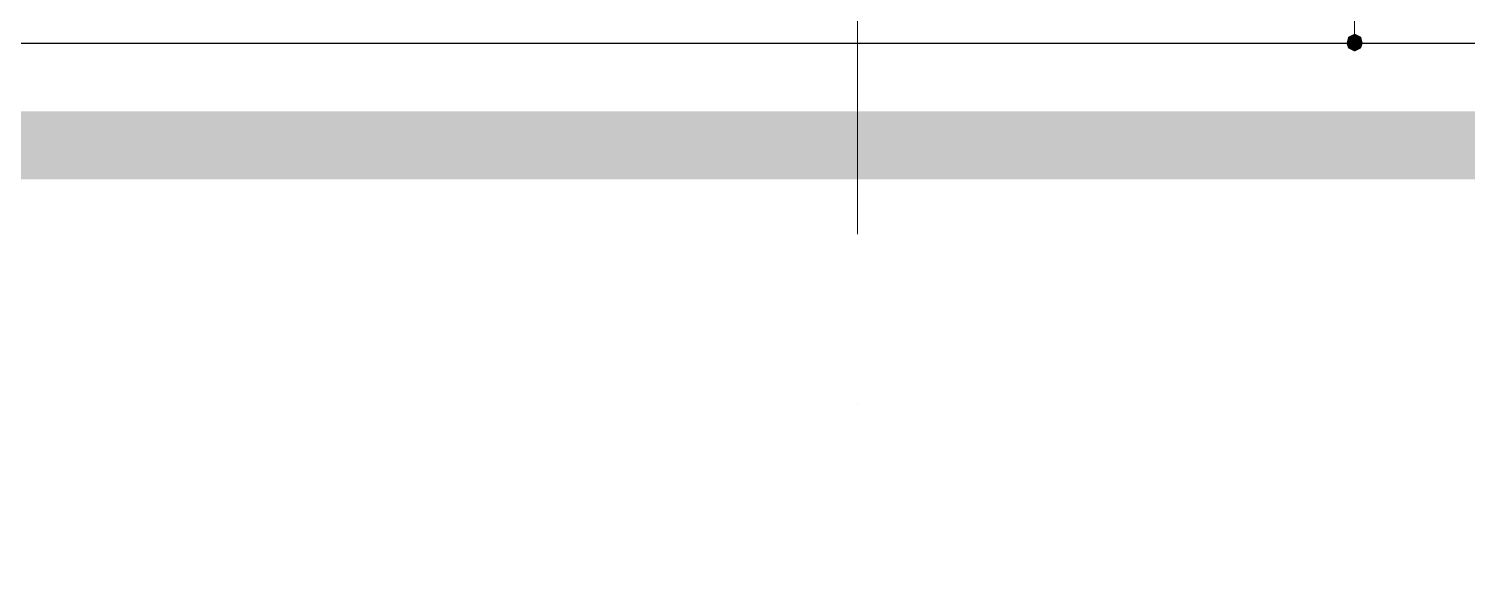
# Model space of a CAD drawing. Header units: millimetres. Extents: x 182 to 575, y -105 to 95.
# Drawn here: x 277.897 to 282.125, y 64.959 to 66.549 of the extents above; entities that cross this region are included whole.
import ezdxf

# ---------------------------------------------------------------- set-up
doc = ezdxf.new("R2010")
doc.units = ezdxf.units.MM
doc.header["$MEASUREMENT"] = 0
doc.layers.add('PDF_Geometry', color=7, linetype='Continuous')
doc.layers.add('PDF_Solid Fills', color=7, linetype='Continuous')

msp = doc.modelspace()

# ---------------------------------------------------------------- hatches: boundary and pattern name
at = {"layer": 'PDF_Solid Fills', "transparency": 33554559}
msp.add_hatch(color=256, dxfattribs=at).paths.add_polyline_path([(281.7945, 66.4824), (281.8135, 66.492), (281.8183, 66.5062), (281.8135, 66.5253), (281.7945, 66.5348), (281.7754, 66.5253), (281.7707, 66.5062), (281.7754, 66.492)])
h = msp.add_hatch(color=256, dxfattribs=at)
h.paths.add_polyline_path([(281.8077, 66.5401), (281.8177, 66.5401), (281.8077, 66.5401)], flags=0)
h.paths.add_polyline_path([(281.8177, 66.5376), (281.8102, 66.5376), (281.8177, 66.5376)], flags=0)
h.paths.add_polyline_path([(281.8127, 66.5326), (281.8177, 66.5326), (281.8127, 66.5326)], flags=0)
h = msp.add_hatch(color=256, dxfattribs=at)
h.paths.add_polyline_path([(281.5952, 66.4776), (281.5677, 66.4776), (281.5952, 66.4776)], flags=0)
h.paths.add_polyline_path([(281.5677, 66.4776), (281.5952, 66.4776), (281.5677, 66.4776)], flags=0)
h.paths.add_polyline_path([(281.5927, 66.4751), (281.5702, 66.4751), (281.5927, 66.4751)], flags=0)
h.paths.add_polyline_path([(281.5777, 66.4726), (281.5852, 66.4726), (281.5777, 66.4726)], flags=0)

# ---------------------------------------------------------------- linework, layer by layer
at = {"layer": 'PDF_Geometry', "lineweight": 13}
for points in [[(281.7945, 66.5348), (281.7945, 66.5586), (281.7945, 69.6062), (281.7945, 69.6348)], [(280.3326, 65.9443), (280.3326, 66.9443)], [(281.4945, 66.5062), (281.885, 66.5062)], [(280.3326, 65.4443), (280.3326, 65.4443)]]:
    msp.add_lwpolyline(points, dxfattribs=at)
at = {"layer": 'PDF_Geometry', "lineweight": 25}
msp.add_lwpolyline([(302.8469, 66.5062), (275.6183, 66.5062)], dxfattribs=at)
at = {"layer": 'PDF_Geometry', "color": 254, "lineweight": 20, "true_color": 0xdddddd, "const_width": 0.2}
msp.add_lwpolyline([(302.8326, 66.2062), (276.804, 66.2062), (276.804, 65.0586), (268.5897, 65.0586), (268.5897, 66.3301), (255.2802, 66.3301)], dxfattribs=at)

doc.saveas('drawing.dxf')
